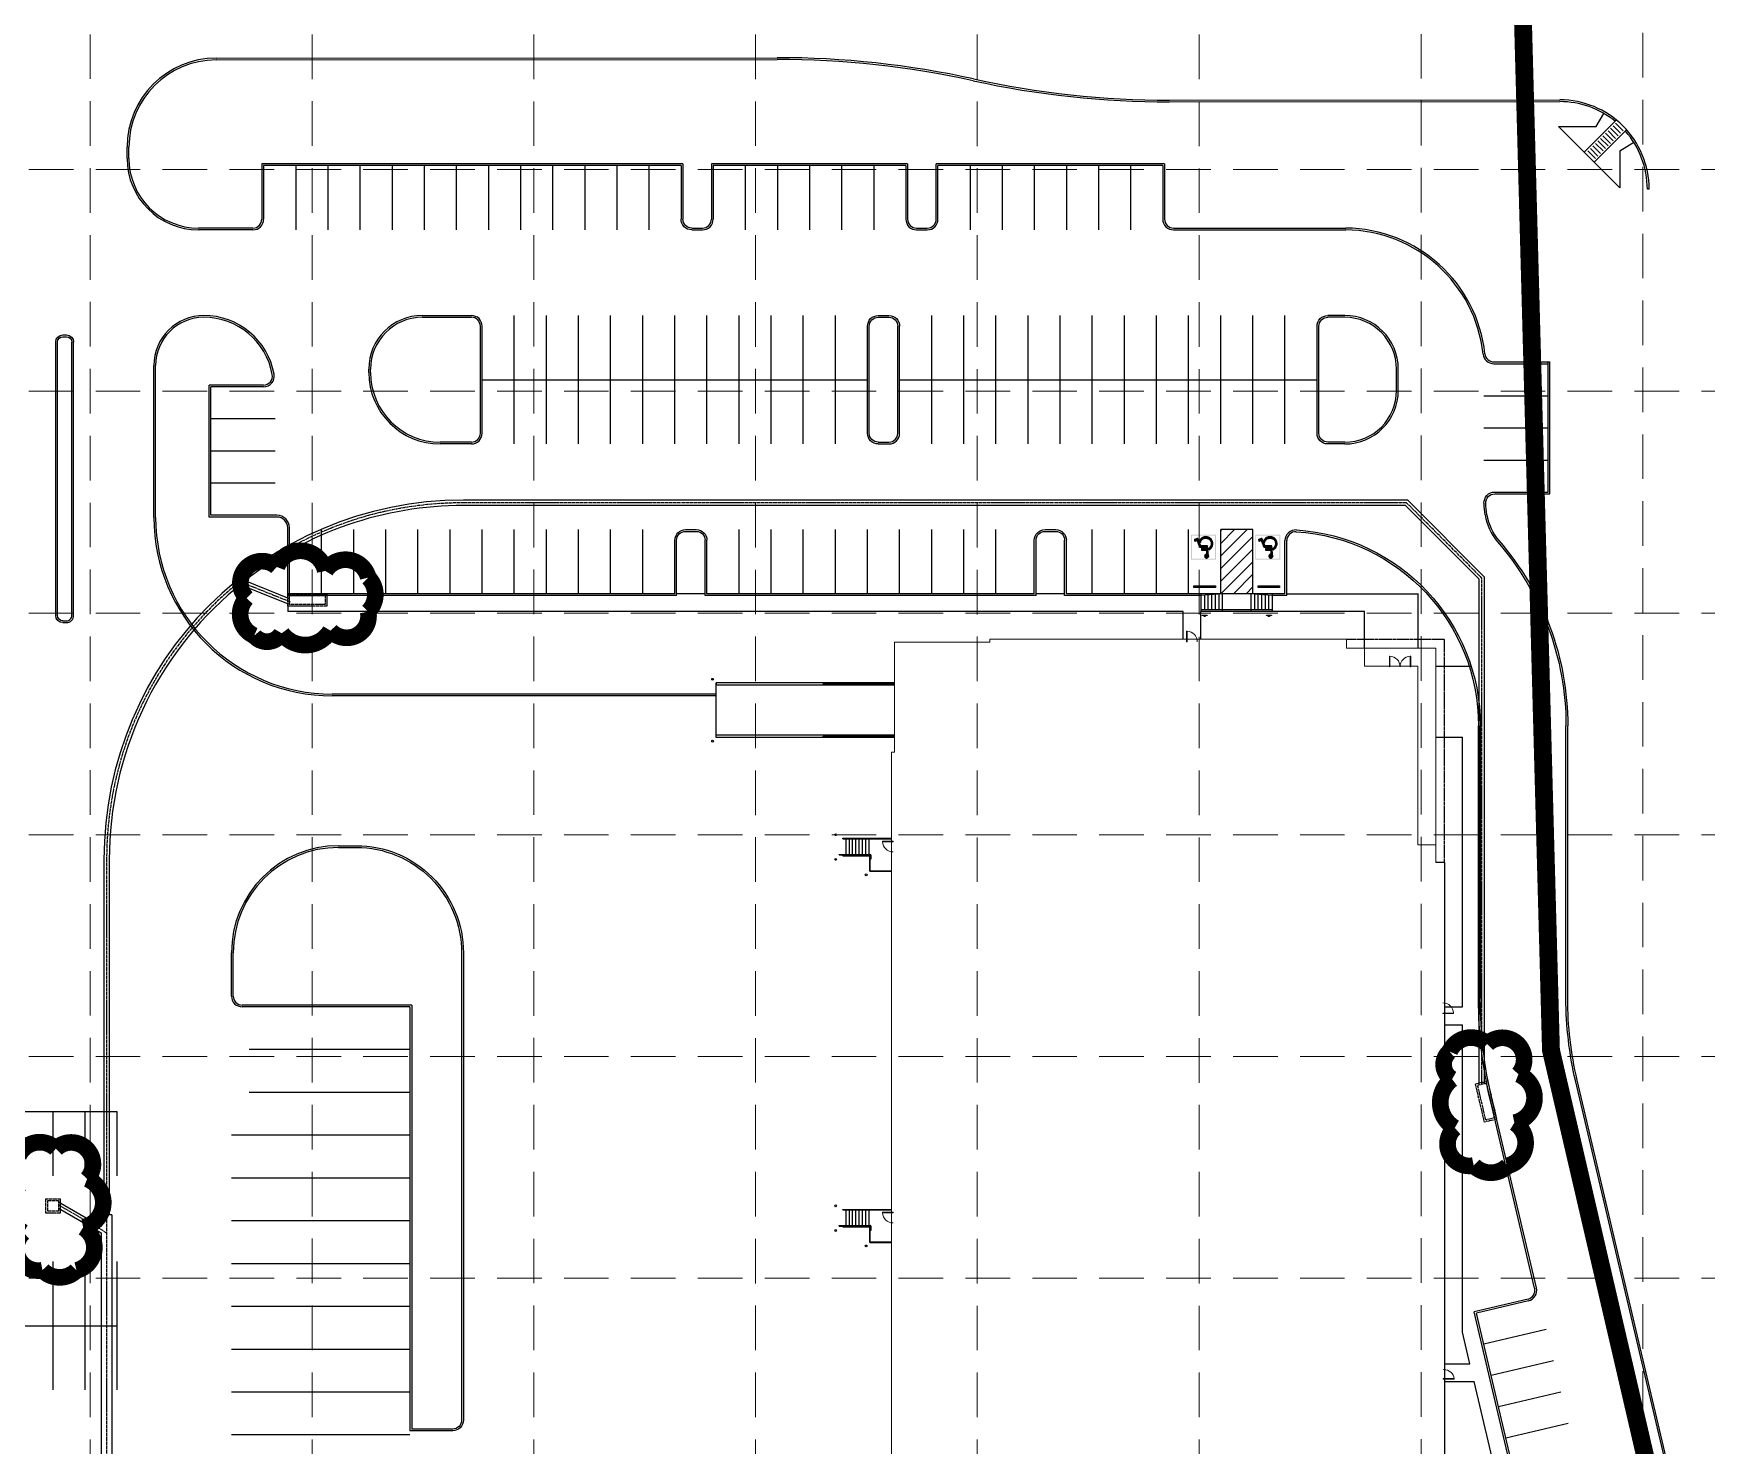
# Model space of a CAD drawing. Header units: inches. Extents: x 2412594 to 2415086, y 7034205 to 7038188.
# Drawn here: x 2414010.9 to 2414479.8, y 7036460.4 to 7036856.1 of the extents above; entities that cross this region are included whole.
import ezdxf

# ---------------------------------------------------------------- set-up
doc = ezdxf.new("R2010")
doc.units = ezdxf.units.IN
doc.header["$MEASUREMENT"] = 0
for name, pattern in [('2752-06.112 Base Storm$0$CNTRLN', [1.125, 0.75, -0.125, 0.125, -0.125]), ('HIDDEN', [0.375, 0.25, -0.125]), ('HIDDEN2', [0.1875, 0.125, -0.0625])]:
    doc.linetypes.add(name, pattern=pattern)
for name, color, linetype in [('2752-06.112 Base Storm$0$P-STORM', 11, 'Continuous'), ('GRID', 254, 'HIDDEN'), ('LEGEND', 7, 'Continuous'), ('LIMITS OF DISTURBANCE', 1, 'HIDDEN'), ('P-BLDG', 7, 'Continuous'), ('P-PVMT', 3, 'Continuous'), ('P-STRIPE', 10, 'Continuous'), ('STORM', 5, '2752-06.112 Base Storm$0$CNTRLN')]:
    doc.layers.add(name, color=color, linetype=linetype)

msp = doc.modelspace()

# ---------------------------------------------------------------- hatches: boundary and pattern name
at = {"layer": 'P-STRIPE'}
h = msp.add_hatch(color=252, dxfattribs=at)
edge = h.paths.add_edge_path()
edge.add_spline(control_points=[(2414337.75, 7036714.05), (2414339.01, 7036716.43), (2414340.89, 7036714.5), (2414342.77, 7036712.56), (2414340.35, 7036711.37), (2414340.33, 7036711.6), (2414340.31, 7036711.83), (2414342.25, 7036713.07), (2414340.37, 7036714.39), (2414338.48, 7036715.71), (2414337.98, 7036713.47), (2414337.87, 7036713.76), (2414337.75, 7036714.05)], knot_values=[0, 0, 0, 0.125, 0.125, 0.25, 0.25, 0.5, 0.5, 0.625, 0.625, 0.75, 0.75, 1, 1, 1], weights=[1, 0.588082, 1, 0.588082, 1, 1, 1, 0.555567, 1, 0.555567, 1, 1, 1], degree=2, periodic=0)
h = msp.add_hatch(dxfattribs=at)
h.set_pattern_fill('ANSI31', color=252, scale=20, style=0)
h.set_pattern_definition([(45, (2414343.671, 7036699.0763), (-1.76777, 1.76777), [])])
h.paths.add_polyline_path([(2414352.67, 7036717.08), (2414343.67, 7036717.08), (2414343.67, 7036699.08), (2414352.67, 7036699.08)])
h = msp.add_hatch(color=252, dxfattribs=at)
edge = h.paths.add_edge_path()
edge.add_spline(control_points=[(2414355.75, 7036714.05), (2414357.01, 7036716.43), (2414358.89, 7036714.5), (2414360.77, 7036712.56), (2414358.35, 7036711.37), (2414358.33, 7036711.6), (2414358.31, 7036711.83), (2414360.25, 7036713.07), (2414358.37, 7036714.39), (2414356.48, 7036715.71), (2414355.98, 7036713.47), (2414355.87, 7036713.76), (2414355.75, 7036714.05)], knot_values=[0, 0, 0, 0.125, 0.125, 0.25, 0.25, 0.5, 0.5, 0.625, 0.625, 0.75, 0.75, 1, 1, 1], weights=[1, 0.588082, 1, 0.588082, 1, 1, 1, 0.555567, 1, 0.555567, 1, 1, 1], degree=2, periodic=0)
h = msp.add_hatch(color=252, dxfattribs=at)
h.paths.add_polyline_path([(2414342.08, 7036715.4), (2414342.08, 7036708.89), (2414335.57, 7036708.89), (2414335.57, 7036715.4)], flags=16)
h.paths.add_polyline_path([(2414342.32, 7036715.64), (2414335.33, 7036715.64), (2414335.33, 7036708.64), (2414342.32, 7036708.64)])
h = msp.add_hatch(color=252, dxfattribs=at)
edge = h.paths.add_edge_path()
edge.add_spline(control_points=[(2414339.97, 7036712.55), (2414340.09, 7036711.11), (2414340.22, 7036709.67), (2414340.22, 7036709.67), (2414340.22, 7036709.67), (2414340.27, 7036709.1), (2414339.7, 7036709.09), (2414339.13, 7036709.08), (2414339.16, 7036709.65), (2414339.19, 7036710.22), (2414339.75, 7036710.15), (2414339.7, 7036710.75), (2414339.65, 7036711.35), (2414338.94, 7036711.35), (2414338.23, 7036711.35), (2414338.23, 7036711.56), (2414338.23, 7036711.77), (2414338.92, 7036711.77), (2414339.61, 7036711.77), (2414339.6, 7036711.95), (2414339.58, 7036712.13), (2414338.67, 7036712.13), (2414337.75, 7036712.13), (2414337.37, 7036713.1), (2414336.98, 7036714.07), (2414336.69, 7036713.95), (2414336.4, 7036713.84), (2414336.32, 7036714.03), (2414336.24, 7036714.23), (2414336.73, 7036714.42), (2414337.22, 7036714.62), (2414337.63, 7036713.59), (2414338.04, 7036712.55), (2414339, 7036712.55), (2414339.97, 7036712.55)], knot_values=[0, 0, 0, 0.066667, 0.066667, 0.133333, 0.133333, 0.155556, 0.155556, 0.177778, 0.177778, 0.2, 0.2, 0.266667, 0.266667, 0.333333, 0.333333, 0.4, 0.4, 0.466667, 0.466667, 0.533333, 0.533333, 0.6, 0.6, 0.666667, 0.666667, 0.733333, 0.733333, 0.8, 0.8, 0.866667, 0.866667, 0.933333, 0.933333, 1, 1, 1], weights=[1, 1, 1, 1, 1, 0.682014, 1, 0.682014, 1, 0.682014, 1, 1, 1, 1, 1, 1, 1, 1, 1, 1, 1, 1, 1, 1, 1, 1, 1, 1, 1, 1, 1, 1, 1, 1, 1], degree=2, periodic=0)
h = msp.add_hatch(color=252, dxfattribs=at)
h.paths.add_polyline_path([(2414360.09, 7036715.4), (2414360.09, 7036708.89), (2414353.57, 7036708.89), (2414353.57, 7036715.4)], flags=16)
h.paths.add_polyline_path([(2414360.33, 7036715.64), (2414353.33, 7036715.64), (2414353.33, 7036708.64), (2414360.33, 7036708.64)])
h = msp.add_hatch(color=252, dxfattribs=at)
edge = h.paths.add_edge_path()
edge.add_spline(control_points=[(2414357.97, 7036712.55), (2414358.09, 7036711.11), (2414358.22, 7036709.67), (2414358.22, 7036709.67), (2414358.22, 7036709.67), (2414358.27, 7036709.1), (2414357.7, 7036709.09), (2414357.13, 7036709.08), (2414357.16, 7036709.65), (2414357.19, 7036710.22), (2414357.76, 7036710.15), (2414357.7, 7036710.75), (2414357.65, 7036711.35), (2414356.94, 7036711.35), (2414356.23, 7036711.35), (2414356.23, 7036711.56), (2414356.23, 7036711.77), (2414356.92, 7036711.77), (2414357.61, 7036711.77), (2414357.6, 7036711.95), (2414357.58, 7036712.13), (2414356.67, 7036712.13), (2414355.76, 7036712.13), (2414355.37, 7036713.1), (2414354.99, 7036714.07), (2414354.69, 7036713.95), (2414354.4, 7036713.84), (2414354.32, 7036714.03), (2414354.24, 7036714.23), (2414354.73, 7036714.42), (2414355.22, 7036714.62), (2414355.63, 7036713.59), (2414356.04, 7036712.55), (2414357.01, 7036712.55), (2414357.97, 7036712.55)], knot_values=[0, 0, 0, 0.066667, 0.066667, 0.133333, 0.133333, 0.155556, 0.155556, 0.177778, 0.177778, 0.2, 0.2, 0.266667, 0.266667, 0.333333, 0.333333, 0.4, 0.4, 0.466667, 0.466667, 0.533333, 0.533333, 0.6, 0.6, 0.666667, 0.666667, 0.733333, 0.733333, 0.8, 0.8, 0.866667, 0.866667, 0.933333, 0.933333, 1, 1, 1], weights=[1, 1, 1, 1, 1, 0.682014, 1, 0.682014, 1, 0.682014, 1, 1, 1, 1, 1, 1, 1, 1, 1, 1, 1, 1, 1, 1, 1, 1, 1, 1, 1, 1, 1, 1, 1, 1, 1], degree=2, periodic=0)

# ---------------------------------------------------------------- linework, layer by layer
at = {"layer": '2752-06.112 Base Storm$0$P-STORM', "color": 5}
for p, q in [((2414396.06, 7036725.33), (2414131.43, 7036725.33)), ((2414395.44, 7036723.83), (2414131.43, 7036723.83)), ((2414416.12, 7036703.14), (2414395.44, 7036723.83)), ((2414417.62, 7036703.76), (2414396.06, 7036725.33)), ((2414082.68, 7036697.69), (2414070.23, 7036702.71)), ((2414416.12, 7036561.47), (2414416.12, 7036703.14)), ((2414417.62, 7036561.82), (2414417.62, 7036703.76)), ((2414082.68, 7036696.08), (2414068.88, 7036701.63)), ((2414030.68, 7036624.58), (2414030.68, 7036525.02)), ((2414032.18, 7036624.58), (2414032.18, 7036525.02)), ((2414017.94, 7036528.67), (2414029.93, 7036521.75)), ((2414017.94, 7036526.94), (2414029.93, 7036520.02)), ((2414029.93, 7036525.02), (2414029.93, 7036521.75)), ((2414030.68, 7036525.02), (2414029.93, 7036525.02)), ((2414032.93, 7036525.02), (2414032.18, 7036525.02)), ((2414032.93, 7036525.02), (2414032.93, 7036367.52)), ((2414029.93, 7036520.02), (2414029.93, 7036367.52))]:
    msp.add_line(p, q, dxfattribs=at)
for radius, start, end in [(100.75, 90, 180), (99.25, 90, 128.0723), (99.25, 130.0215, 180), (99.25, 129.0671, 130.0215)]:
    msp.add_arc((2414131.43, 7036624.58), radius, start, end, dxfattribs=at)
at = {"layer": 'GRID', "color": 252, "linetype": 'HIDDEN', "lineweight": 0, "ltscale": 50}
for p, q in [((2414026.86, 7034518.36), (2414026.86, 7038123.05)), ((2414089.01, 7034518.35), (2414089.01, 7038123.05)), ((2414151.15, 7034518.34), (2414151.15, 7038123.05)), ((2414213.3, 7034518.33), (2414213.3, 7038123.05)), ((2414275.44, 7034518.32), (2414275.44, 7038123.05)), ((2414337.59, 7034518.31), (2414337.59, 7038123.05)), ((2414400.03, 7034518.45), (2414399.74, 7038123.05)), ((2414462.11, 7034518.75), (2414461.88, 7038123.05)), ((2412659.63, 7036817.98), (2415021.2, 7036817.98)), ((2412659.63, 7036755.83), (2415021.2, 7036755.83)), ((2412659.63, 7036693.68), (2415021.2, 7036693.68)), ((2412659.63, 7036631.54), (2415021.2, 7036631.54)), ((2412659.63, 7036569.39), (2415021.2, 7036569.39)), ((2412659.63, 7036507.24), (2415021.2, 7036507.24))]:
    msp.add_line(p, q, dxfattribs=at)
at = {"layer": 'LEGEND', "color": 170, "ltscale": 100, "const_width": 4.66}
for points in [[(2414094.17, 7036688.77, 0.520567), (2414094.17, 7036688.77, 0.765195), (2414104.72, 7036694.08, 0.417879), (2414104.78, 7036703.63, 0.6649), (2414092.73, 7036705.47, 0.744833), (2414079.14, 7036706.61, 0.975642), (2414070.67, 7036697.87, 0.520567), (2414072.78, 7036687.33, 0.520567), (2414080.51, 7036688.03, 0.540264), (2414094.17, 7036688.77)], [(2414409.25, 7036549.4, 0.520567), (2414409.25, 7036549.4, 0.765195), (2414414.55, 7036538.86, 0.417879), (2414424.11, 7036538.79, 0.6649), (2414425.95, 7036550.84, 0.744833), (2414427.09, 7036564.43, 0.975642), (2414418.34, 7036572.9, 0.520567), (2414407.8, 7036570.79, 0.520567), (2414408.51, 7036563.06, 0.540264), (2414409.25, 7036549.4)], [(2414008.15, 7036520.07, 0.520567), (2414008.15, 7036520.07, 0.765195), (2414013.46, 7036509.52, 0.417879), (2414023.01, 7036509.46, 0.6649), (2414024.85, 7036521.51, 0.744833), (2414025.99, 7036535.1, 0.975642), (2414017.24, 7036543.57, 0.520567), (2414006.71, 7036541.46, 0.520567), (2414007.41, 7036533.73, 0.540264), (2414008.15, 7036520.07)]]:
    msp.add_lwpolyline(points, format="xyb", close=True, dxfattribs=at)
at = {"layer": 'LIMITS OF DISTURBANCE', "ltscale": 60, "const_width": 5}
msp.add_lwpolyline([(2414786.58, 7035859.94), (2414739.61, 7035922.32), (2414654.79, 7036041.88), (2414554.94, 7036271.98), (2414463.5, 7036453.57), (2414436.21, 7036571.18), (2414426.35, 7036933.74), (2413311.3, 7036935.34), (2413183.76, 7036923.44), (2413173.05, 7036917.91), (2413161.81, 7036918.85), (2413145.89, 7036915.1), (2413063.46, 7036887.01), (2413070.02, 7036868.29), (2413078.88, 7036845.68), (2413065.89, 7036577.29), (2413056.21, 7036041.03), (2413030.31, 7035479.11), (2413017.28, 7034895.95), (2414287.42, 7034879.34), (2414828.02, 7035457.38), (2414835.09, 7035727.38), (2414842.36, 7035789.59)], close=True, dxfattribs=at)
at = {"layer": 'P-BLDG', "color": 9, "linetype": 'HIDDEN2'}
for p in [(2414378.93, 7036686.32), (2414406.42, 7036623.82)]:
    msp.add_line(p, (2414406.42, 7036686.32), dxfattribs=at)
at = {"layer": 'P-BLDG', "color": 9, "linetype": 'Continuous', "lineweight": 13}
for p, q in [((2414383.93, 7036683.82), (2414383.93, 7036678.82)), ((2414383.93, 7036678.82), (2414398.93, 7036678.82)), ((2414391.08, 7036681.63), (2414390.93, 7036681.63)), ((2414390.93, 7036681.63), (2414390.93, 7036678.63)), ((2414391.08, 7036678.63), (2414391.08, 7036681.63)), ((2414398.93, 7036678.82), (2414398.93, 7036628.73)), ((2414390.93, 7036678.63), (2414391.08, 7036678.63)), ((2414398.93, 7036628.73), (2414403.93, 7036628.73))]:
    msp.add_line(p, q, dxfattribs=at)
at = {"layer": 'P-BLDG', "color": 9, "linetype": 'Continuous', "lineweight": 13, "extrusion": (0, 0, -1)}
for p, q in [((2414396.78, 7036678.63), (2414396.78, 7036681.63)), ((2414396.78, 7036681.63), (2414396.93, 7036681.63)), ((2414396.93, 7036681.63), (2414396.93, 7036678.63)), ((2414396.93, 7036678.63), (2414396.78, 7036678.63))]:
    msp.add_line(p, q, dxfattribs=at)
at = {"layer": 'P-BLDG', "color": 9}
for p, q in [((2414237.76, 7036630.44), (2414237.76, 7036630.56)), ((2414237.76, 7036630.56), (2414251.44, 7036630.56)), ((2414237.76, 7036630.44), (2414251.44, 7036630.44)), ((2414238.68, 7036630.25), (2414238.68, 7036630.37)), ((2414238.68, 7036625.77), (2414238.68, 7036630.19)), ((2414239.6, 7036630.25), (2414239.6, 7036630.38)), ((2414239.6, 7036625.77), (2414239.6, 7036630.19)), ((2414240.51, 7036630.25), (2414240.51, 7036630.38)), ((2414240.51, 7036625.77), (2414240.51, 7036630.19)), ((2414241.43, 7036630.25), (2414241.43, 7036630.38)), ((2414241.43, 7036625.77), (2414241.43, 7036630.19)), ((2414242.35, 7036630.25), (2414242.35, 7036630.38)), ((2414242.35, 7036625.77), (2414242.35, 7036630.19)), ((2414243.26, 7036630.25), (2414243.26, 7036630.38)), ((2414243.26, 7036625.77), (2414243.26, 7036630.19)), ((2414244.18, 7036630.25), (2414244.18, 7036630.38)), ((2414244.18, 7036625.77), (2414244.18, 7036630.19)), ((2414245.1, 7036630.25), (2414245.1, 7036630.38)), ((2414245.1, 7036625.77), (2414245.1, 7036630.19)), ((2414236.76, 7036626.02), (2414245.43, 7036626.02)), ((2414236.76, 7036625.89), (2414236.76, 7036626.02)), ((2414236.76, 7036625.89), (2414245.43, 7036625.89)), ((2414237.76, 7036625.77), (2414245.43, 7036625.77)), ((2414237.76, 7036625.64), (2414237.76, 7036625.77)), ((2414237.76, 7036625.64), (2414245.31, 7036625.64)), ((2414245.31, 7036621.31), (2414245.31, 7036625.64)), ((2414245.43, 7036621.44), (2414245.43, 7036625.77)), ((2414245.56, 7036624.77), (2414245.56, 7036625.77)), ((2414245.56, 7036624.77), (2414245.68, 7036624.77)), ((2414245.68, 7036624.77), (2414245.68, 7036625.77)), ((2414245.31, 7036621.31), (2414251.44, 7036621.31)), ((2414245.43, 7036621.44), (2414251.44, 7036621.44)), ((2414237.76, 7036526.44), (2414237.76, 7036526.56)), ((2414237.76, 7036526.56), (2414251.44, 7036526.56)), ((2414237.76, 7036526.44), (2414251.44, 7036526.44)), ((2414238.68, 7036526.25), (2414238.68, 7036526.37)), ((2414238.68, 7036521.77), (2414238.68, 7036526.19)), ((2414239.6, 7036526.25), (2414239.6, 7036526.38)), ((2414239.6, 7036521.77), (2414239.6, 7036526.19)), ((2414240.51, 7036526.25), (2414240.51, 7036526.38)), ((2414240.51, 7036521.77), (2414240.51, 7036526.19)), ((2414241.43, 7036526.25), (2414241.43, 7036526.38)), ((2414241.43, 7036521.77), (2414241.43, 7036526.19)), ((2414242.35, 7036526.25), (2414242.35, 7036526.38)), ((2414242.35, 7036521.77), (2414242.35, 7036526.19)), ((2414243.26, 7036526.25), (2414243.26, 7036526.38)), ((2414243.26, 7036521.77), (2414243.26, 7036526.19)), ((2414244.18, 7036526.25), (2414244.18, 7036526.38)), ((2414244.18, 7036521.77), (2414244.18, 7036526.19)), ((2414245.1, 7036526.25), (2414245.1, 7036526.38)), ((2414245.1, 7036521.77), (2414245.1, 7036526.19)), ((2414236.76, 7036522.02), (2414245.43, 7036522.02)), ((2414236.76, 7036521.89), (2414236.76, 7036522.02)), ((2414236.76, 7036521.89), (2414245.43, 7036521.89)), ((2414237.76, 7036521.77), (2414245.43, 7036521.77)), ((2414237.76, 7036521.64), (2414237.76, 7036521.77)), ((2414237.76, 7036521.64), (2414245.31, 7036521.64)), ((2414245.31, 7036517.31), (2414245.31, 7036521.64)), ((2414245.43, 7036517.44), (2414245.43, 7036521.77)), ((2414245.56, 7036520.77), (2414245.56, 7036521.77)), ((2414245.56, 7036520.77), (2414245.68, 7036520.77)), ((2414245.68, 7036520.77), (2414245.68, 7036521.77)), ((2414245.31, 7036517.31), (2414251.44, 7036517.31)), ((2414245.43, 7036517.44), (2414251.44, 7036517.44))]:
    msp.add_line(p, q, dxfattribs=at)
at = {"layer": 'P-BLDG', "color": 9, "linetype": 'Continuous', "lineweight": 13, "extrusion": (0, 0, -1)}
msp.add_lwpolyline([(-2414334.25, 7036685.62), (-2414334.25, 7036688.62), (-2414334.1, 7036688.62), (-2414334.1, 7036685.62)], close=True, dxfattribs=at)
at = {"layer": 'P-BLDG', "color": 9, "linetype": 'Continuous', "lineweight": 13}
for points in [[(2414251.44, 7036361.32), (2414251.44, 7036654.65), (2414252.27, 7036654.65), (2414252.27, 7036685.48), (2414278.94, 7036685.48), (2414278.94, 7036686.32), (2414378.93, 7036686.32), (2414378.93, 7036683.82), (2414403.93, 7036683.82), (2414403.93, 7036623.81), (2414406.44, 7036623.81), (2414406.44, 7036403.82)], [(2414403.92, 7036628.81), (2414403.92, 7036623.82), (2414406.42, 7036623.82), (2414406.42, 7036403.82)]]:
    msp.add_lwpolyline(points, dxfattribs=at)
for points in [[(2414251.84, 7036629.6), (2414248.84, 7036629.6), (2414248.84, 7036629.75), (2414251.84, 7036629.75)], [(2414405.92, 7036581.57), (2414408.92, 7036581.57), (2414408.92, 7036581.43), (2414405.92, 7036581.43)], [(2414251.84, 7036525.6), (2414248.84, 7036525.6), (2414248.84, 7036525.75), (2414251.84, 7036525.75)], [(2414406.04, 7036479.12), (2414409.04, 7036479.12), (2414409.04, 7036478.98), (2414406.04, 7036478.98)]]:
    msp.add_lwpolyline(points, close=True, dxfattribs=at)
at = {"layer": 'P-BLDG', "color": 9}
for centre in [(2414235.76, 7036631.56), (2414235.76, 7036624.64), (2414244.31, 7036620.31), (2414235.76, 7036527.56), (2414235.76, 7036520.64), (2414244.31, 7036516.31)]:
    msp.add_circle(centre, 0.25, dxfattribs=at)
at = {"layer": 'P-BLDG', "color": 9, "linetype": 'Continuous', "lineweight": 13}
for centre in [(2414334.1, 7036685.62), (2414390.93, 7036678.63)]:
    msp.add_arc(centre, 3, 359.9999, 87.2137, dxfattribs=at)
at = {"layer": 'P-BLDG', "color": 9, "linetype": 'Continuous', "lineweight": 13, "extrusion": (0, 0, -1)}
for centre, start, end in [((-2414396.93, 7036678.63), 359.9999, 87.2137), ((-2414251.84, 7036629.75), 269.9999, 357.2137), ((-2414405.92, 7036581.43), 89.9999, 177.2137), ((-2414251.84, 7036525.75), 269.9999, 357.2137)]:
    msp.add_arc(centre, 3, start, end, dxfattribs=at)
at = {"layer": 'P-BLDG', "color": 9}
for centre, radius in [((2414245.43, 7036625.77), 0.25), ((2414245.43, 7036625.77), 0.125), ((2414245.43, 7036521.77), 0.25), ((2414245.43, 7036521.77), 0.125)]:
    msp.add_arc(centre, radius, 0, 90, dxfattribs=at)
at = {"layer": 'P-BLDG', "color": 9, "linetype": 'Continuous', "lineweight": 13, "extrusion": (0, 0, -1)}
msp.add_ellipse((2414406.04, 7036479), major_axis=(-3, 0), ratio=0.883235, start_param=1.570795, end_param=3.092962, dxfattribs=at)
at = {"layer": 'P-PVMT', "color": 7}
for p, q in [((2414062.16, 7036849.21), (2414219.32, 7036849.33)), ((2414062.16, 7036848.71), (2414219.31, 7036848.83)), ((2414329.31, 7036837.42), (2414438.7, 7036837.51)), ((2414329.32, 7036836.92), (2414438.7, 7036837.01)), ((2414448.85, 7036830.02), (2414450.99, 7036833.71)), ((2414438.31, 7036830.01), (2414448.85, 7036830.02)), ((2414438.31, 7036830.01), (2414455.51, 7036812.82)), ((2414445.49, 7036822.83), (2414454.53, 7036831.88)), ((2414448.32, 7036820), (2414457.42, 7036829.11)), ((2414454.33, 7036826.72), (2414452.21, 7036828.84)), ((2414455.04, 7036827.43), (2414452.91, 7036829.55)), ((2414455.74, 7036828.14), (2414453.62, 7036830.26)), ((2414456.45, 7036828.85), (2414454.33, 7036830.97)), ((2414037.18, 7036821.07), (2414037.18, 7036824.21)), ((2414037.68, 7036821.07), (2414037.68, 7036824.21)), ((2414450.09, 7036822.48), (2414447.97, 7036824.6)), ((2414450.8, 7036823.19), (2414448.67, 7036825.31)), ((2414451.5, 7036823.89), (2414449.38, 7036826.01)), ((2414452.21, 7036824.6), (2414450.09, 7036826.72)), ((2414452.92, 7036825.31), (2414450.79, 7036827.43)), ((2414453.62, 7036826.02), (2414451.5, 7036828.14)), ((2414455.53, 7036823.19), (2414459.4, 7036825.65)), ((2414192.93, 7036819.57), (2414074.93, 7036819.57)), ((2414074.93, 7036819.57), (2414074.93, 7036804.07)), ((2414192.93, 7036819.57), (2414192.93, 7036804.07)), ((2414200.93, 7036819.57), (2414200.93, 7036804.07)), ((2414201.43, 7036819.57), (2414200.93, 7036819.57)), ((2414255.92, 7036819.57), (2414201.43, 7036819.57)), ((2414327.92, 7036819.57), (2414263.92, 7036819.57)), ((2414300.42, 7036819.57), (2414299.92, 7036819.57)), ((2414448.32, 7036820), (2414445.49, 7036822.83)), ((2414448.68, 7036821.06), (2414446.55, 7036823.18)), ((2414449.38, 7036821.77), (2414447.26, 7036823.89)), ((2414455.53, 7036823.19), (2414455.51, 7036812.82)), ((2414192.43, 7036819.07), (2414075.43, 7036819.07)), ((2414075.43, 7036819.07), (2414075.43, 7036804.07)), ((2414192.43, 7036819.07), (2414192.43, 7036804.07)), ((2414201.43, 7036819.07), (2414201.43, 7036804.07)), ((2414255.42, 7036819.07), (2414201.43, 7036819.07)), ((2414327.42, 7036819.07), (2414264.42, 7036819.07)), ((2414463.72, 7036812.52), (2414463.22, 7036812.52)), ((2414072.43, 7036801.57), (2414057.18, 7036801.57)), ((2414072.43, 7036801.07), (2414057.18, 7036801.07)), ((2414195.43, 7036801.57), (2414198.43, 7036801.57)), ((2414195.43, 7036801.07), (2414198.43, 7036801.07)), ((2414058.68, 7036777.07), (2414058.68, 7036777.07)), ((2414058.68, 7036777.07), (2414058.68, 7036777.07)), ((2414119.91, 7036777.07), (2414133.68, 7036777.07)), ((2414119.93, 7036776.57), (2414133.68, 7036776.57)), ((2414136.18, 7036744.07), (2414136.18, 7036774.07)), ((2414136.68, 7036744.07), (2414136.68, 7036774.07)), ((2414244.67, 7036744.07), (2414244.67, 7036774.07)), ((2414245.17, 7036744.07), (2414245.17, 7036774.07)), ((2414247.67, 7036777.07), (2414250.67, 7036777.07)), ((2414247.67, 7036776.57), (2414250.67, 7036776.57)), ((2414253.17, 7036744.07), (2414253.17, 7036774.07)), ((2414253.67, 7036744.07), (2414253.67, 7036774.07)), ((2414370.67, 7036744.07), (2414370.67, 7036774.07)), ((2414371.17, 7036744.07), (2414371.17, 7036774.07)), ((2414378.42, 7036777.07), (2414373.67, 7036777.07)), ((2414378.42, 7036776.57), (2414373.67, 7036776.57)), ((2414017.18, 7036693.01), (2414017.18, 7036769.63)), ((2414017.68, 7036693.01), (2414017.68, 7036769.63)), ((2414019.18, 7036771.63), (2414020.18, 7036771.63)), ((2414019.18, 7036771.13), (2414020.18, 7036771.13)), ((2414021.68, 7036693.01), (2414021.68, 7036769.63)), ((2414022.18, 7036693.01), (2414022.18, 7036769.63)), ((2414420.18, 7036764.07), (2414435.92, 7036764.07)), ((2414420.18, 7036763.57), (2414435.42, 7036763.57)), ((2414435.42, 7036727.58), (2414435.42, 7036764.07)), ((2414435.92, 7036727.08), (2414435.92, 7036764.07)), ((2414044.68, 7036720.48), (2414044.68, 7036763.07)), ((2414045.18, 7036720.48), (2414045.18, 7036763.07)), ((2414104.91, 7036761.07), (2414104.91, 7036762.07)), ((2414105.41, 7036761.07), (2414105.41, 7036762.07)), ((2414392.92, 7036756.07), (2414392.92, 7036762.07)), ((2414393.42, 7036756.07), (2414393.42, 7036762.07)), ((2414060.18, 7036720.58), (2414060.18, 7036757.58)), ((2414075.41, 7036757.58), (2414060.18, 7036757.58)), ((2414075.41, 7036757.08), (2414060.68, 7036757.08)), ((2414060.68, 7036721.08), (2414060.68, 7036757.08)), ((2414133.68, 7036741.07), (2414124.91, 7036741.07)), ((2414133.68, 7036741.57), (2414124.93, 7036741.57)), ((2414247.67, 7036741.57), (2414250.67, 7036741.57)), ((2414247.67, 7036741.07), (2414250.67, 7036741.07)), ((2414378.42, 7036741.57), (2414373.67, 7036741.57)), ((2414378.42, 7036741.07), (2414373.67, 7036741.07)), ((2414420.44, 7036727.58), (2414435.42, 7036727.58)), ((2414420.44, 7036727.08), (2414435.92, 7036727.08)), ((2414079.18, 7036721.08), (2414060.68, 7036721.08)), ((2414070.68, 7036721.08), (2414064.97, 7036721.08)), ((2414079.18, 7036720.58), (2414060.18, 7036720.58)), ((2414082.18, 7036698.58), (2414082.18, 7036717.58)), ((2414082.68, 7036699.08), (2414082.68, 7036717.58)), ((2414082.68, 7036699.08), (2414082.68, 7036717.08)), ((2414082.68, 7036699.08), (2414082.68, 7036717.08)), ((2414193.68, 7036717.08), (2414196.68, 7036717.08)), ((2414193.68, 7036717.08), (2414196.68, 7036717.08)), ((2414193.68, 7036716.58), (2414196.68, 7036716.58)), ((2414193.68, 7036716.58), (2414196.68, 7036716.58)), ((2414294.42, 7036717.08), (2414297.42, 7036717.08)), ((2414294.42, 7036717.08), (2414297.42, 7036717.08)), ((2414294.42, 7036716.58), (2414297.42, 7036716.58)), ((2414294.42, 7036716.58), (2414297.42, 7036716.58)), ((2414190.68, 7036699.08), (2414190.68, 7036714.08)), ((2414190.68, 7036699.08), (2414190.68, 7036714.08)), ((2414191.18, 7036698.58), (2414191.18, 7036714.08)), ((2414191.18, 7036698.58), (2414191.18, 7036714.08)), ((2414199.18, 7036698.58), (2414199.18, 7036714.08)), ((2414199.18, 7036698.58), (2414199.18, 7036714.08)), ((2414199.68, 7036699.08), (2414199.68, 7036714.08)), ((2414199.68, 7036699.08), (2414199.68, 7036714.08)), ((2414291.42, 7036699.08), (2414291.42, 7036714.08)), ((2414291.42, 7036699.08), (2414291.42, 7036714.08)), ((2414291.92, 7036698.58), (2414291.92, 7036714.08)), ((2414291.92, 7036698.58), (2414291.92, 7036714.08)), ((2414299.92, 7036698.58), (2414299.92, 7036714.08)), ((2414299.92, 7036698.58), (2414299.92, 7036714.08)), ((2414300.42, 7036699.08), (2414300.42, 7036714.08)), ((2414300.42, 7036699.08), (2414300.42, 7036714.08)), ((2414361.67, 7036699.08), (2414361.67, 7036713.97)), ((2414361.67, 7036699.08), (2414361.67, 7036713.97)), ((2414362.17, 7036698.58), (2414362.17, 7036713.97)), ((2414362.17, 7036698.58), (2414362.17, 7036713.97)), ((2414190.68, 7036699.08), (2414082.18, 7036699.08)), ((2414190.68, 7036699.08), (2414082.18, 7036699.08)), ((2414191.18, 7036698.58), (2414082.18, 7036698.58)), ((2414191.18, 7036698.58), (2414082.18, 7036698.58)), ((2414199.18, 7036699.08), (2414191.18, 7036699.08)), ((2414199.68, 7036698.58), (2414199.18, 7036698.58)), ((2414199.68, 7036698.58), (2414199.18, 7036698.58)), ((2414291.42, 7036699.08), (2414199.68, 7036699.08)), ((2414291.42, 7036699.08), (2414199.68, 7036699.08)), ((2414291.92, 7036698.58), (2414199.68, 7036698.58)), ((2414291.92, 7036698.58), (2414199.68, 7036698.58)), ((2414299.92, 7036699.08), (2414291.92, 7036699.08)), ((2414300.42, 7036698.58), (2414299.92, 7036698.58)), ((2414300.42, 7036698.58), (2414299.92, 7036698.58)), ((2414361.67, 7036699.08), (2414300.42, 7036699.08)), ((2414361.67, 7036699.08), (2414300.42, 7036699.08)), ((2414338.09, 7036698.58), (2414300.42, 7036698.58)), ((2414338.09, 7036698.58), (2414300.42, 7036698.58)), ((2414338.09, 7036699.08), (2414338.09, 7036694.08)), ((2414344.09, 7036699.08), (2414338.09, 7036698.58)), ((2414339.09, 7036698.66), (2414339.09, 7036694.58)), ((2414340.09, 7036698.74), (2414340.09, 7036694.58)), ((2414341.09, 7036698.83), (2414341.09, 7036694.58)), ((2414342.09, 7036698.91), (2414342.09, 7036694.58)), ((2414343.09, 7036698.99), (2414343.09, 7036694.58)), ((2414344.09, 7036699.08), (2414344.09, 7036694.08)), ((2414352.09, 7036699.08), (2414352.09, 7036694.08)), ((2414352.09, 7036699.08), (2414352.09, 7036694.08)), ((2414358.09, 7036698.58), (2414352.09, 7036699.08)), ((2414353.09, 7036698.99), (2414353.09, 7036694.58)), ((2414354.09, 7036698.91), (2414354.09, 7036694.58)), ((2414355.09, 7036698.83), (2414355.09, 7036694.58)), ((2414356.09, 7036698.74), (2414356.09, 7036694.58)), ((2414357.09, 7036698.66), (2414357.09, 7036694.58)), ((2414358.09, 7036699.08), (2414358.09, 7036694.08)), ((2414362.17, 7036698.58), (2414358.09, 7036698.58)), ((2414362.17, 7036699.08), (2414399.05, 7036699.08)), ((2414399.04, 7036683.82), (2414399.04, 7036699.06)), ((2414082.18, 7036695.58), (2414082.18, 7036694.08)), ((2414333.09, 7036694.08), (2414082.18, 7036694.08)), ((2414333.09, 7036686.3), (2414333.09, 7036694.08)), ((2414358.09, 7036694.58), (2414338.09, 7036694.58)), ((2414383.93, 7036694.08), (2414338.09, 7036694.08)), ((2414338.09, 7036686.3), (2414338.09, 7036694.08)), ((2414383.93, 7036683.82), (2414383.93, 7036694.08)), ((2414019.18, 7036691.51), (2414020.18, 7036691.51)), ((2414019.18, 7036691.01), (2414020.18, 7036691.01)), ((2414403.93, 7036678.8), (2414413.82, 7036678.8)), ((2414202.27, 7036670.98), (2414094.68, 7036670.98)), ((2414202.27, 7036670.48), (2414094.68, 7036670.48)), ((2414415.92, 7036585.63), (2414415.92, 7036662.08)), ((2414415.92, 7036585.63), (2414415.92, 7036662.08)), ((2414416.42, 7036585.63), (2414416.42, 7036662.08)), ((2414416.42, 7036585.63), (2414416.42, 7036662.08)), ((2414440.42, 7036585.63), (2414440.42, 7036662.08)), ((2414440.92, 7036585.63), (2414440.92, 7036662.08)), ((2414403.93, 7036658.89), (2414411.43, 7036658.89)), ((2414411.43, 7036583.31), (2414411.43, 7036658.89)), ((2414066.43, 7036586.32), (2414066.43, 7036598.48)), ((2414066.93, 7036586.32), (2414066.93, 7036598.48)), ((2414116.93, 7036583.82), (2414069.43, 7036583.82)), ((2414116.43, 7036583.32), (2414069.43, 7036583.32)), ((2414116.43, 7036583.32), (2414116.43, 7036464.5)), ((2414116.93, 7036583.82), (2414116.93, 7036465)), ((2414406.44, 7036583.31), (2414411.43, 7036583.31)), ((2414406.44, 7036578.31), (2414411.43, 7036578.31)), ((2414411.43, 7036492.11), (2414411.43, 7036578.31)), ((2414471.82, 7036440.77), (2414443.08, 7036562.69)), ((2414472.3, 7036440.88), (2414443.57, 7036562.8)), ((2414431.64, 7036504.44), (2414419.24, 7036557.07)), ((2414431.64, 7036504.44), (2414419.24, 7036557.07)), ((2414432.13, 7036504.55), (2414419.72, 7036557.18)), ((2414432.13, 7036504.55), (2414419.72, 7036557.18)), ((2414429.78, 7036501.43), (2414414.7, 7036497.88)), ((2414429.78, 7036501.43), (2414414.7, 7036497.88)), ((2414429.9, 7036500.94), (2414415.3, 7036497.5)), ((2414429.9, 7036500.94), (2414415.3, 7036497.5)), ((2414429.38, 7036435.58), (2414414.7, 7036497.88)), ((2414429.38, 7036435.58), (2414414.7, 7036497.88)), ((2414429.75, 7036436.19), (2414415.3, 7036497.5)), ((2414429.75, 7036436.19), (2414415.3, 7036497.5)), ((2414413.5, 7036483.31), (2414411.43, 7036492.11)), ((2414406.43, 7036483.31), (2414413.51, 7036483.31)), ((2414406.43, 7036478.31), (2414414.68, 7036478.31)), ((2414424.83, 7036435.24), (2414414.68, 7036478.31))]:
    msp.add_line(p, q, dxfattribs=at)
at = {"layer": 'P-PVMT', "color": 7, "extrusion": (0, 0, -1)}
for p, q in [((2414252.27, 7036674.13), (2414202.27, 7036674.13)), ((2414202.27, 7036673.46), (2414202.27, 7036674.13)), ((2414202.27, 7036674.13), (2414202.27, 7036673.46)), ((2414252.27, 7036673.46), (2414202.27, 7036673.46)), ((2414202.27, 7036659.46), (2414202.27, 7036673.46)), ((2414232.27, 7036673.84), (2414252.27, 7036673.84)), ((2414232.27, 7036673.74), (2414232.27, 7036673.84)), ((2414232.27, 7036673.74), (2414252.27, 7036673.74)), ((2414252.27, 7036659.46), (2414202.27, 7036659.46)), ((2414202.27, 7036658.79), (2414202.27, 7036659.46)), ((2414252.27, 7036658.79), (2414202.27, 7036658.79)), ((2414232.27, 7036659.07), (2414232.27, 7036659.18)), ((2414232.27, 7036659.18), (2414252.27, 7036659.18)), ((2414232.27, 7036659.07), (2414252.27, 7036659.07))]:
    msp.add_line(p, q, dxfattribs=at)
at = {"layer": 'P-PVMT', "color": 7}
for points in [[(2414255.92, 7036819.57), (2414255.92, 7036804.07, 0.414214), (2414258.42, 7036801.57), (2414261.42, 7036801.57, 0.414214), (2414263.92, 7036804.07), (2414263.92, 7036819.57)], [(2414327.92, 7036819.57), (2414327.92, 7036804.07, 0.414214), (2414330.42, 7036801.57), (2414378.69, 7036801.57)], [(2414255.42, 7036819.07), (2414255.42, 7036804.07, 0.414214), (2414258.42, 7036801.07), (2414261.42, 7036801.07, 0.414214), (2414264.42, 7036804.07), (2414264.42, 7036819.07)], [(2414327.42, 7036819.07), (2414327.42, 7036804.07, 0.414214), (2414330.42, 7036801.07), (2414378.69, 7036801.07)], [(2414096.43, 7036628.48), (2414101.43, 7036628.48, -0.414214), (2414131.43, 7036598.48), (2414131.43, 7036467.5, -0.414214), (2414128.43, 7036464.5), (2414116.43, 7036464.5)], [(2414096.43, 7036627.98), (2414101.43, 7036627.98, -0.414214), (2414130.93, 7036598.48), (2414130.93, 7036467.5, -0.414214), (2414128.43, 7036465), (2414116.93, 7036465)]]:
    msp.add_lwpolyline(points, format="xyb", dxfattribs=at)
at = {"layer": 'P-PVMT', "color": 7, "flags": 128}
for points in [[(2414336.17, 7036700.81), (2414336.17, 7036701.31), (2414342.17, 7036701.31), (2414342.17, 7036700.81), (2414336.17, 7036700.81)], [(2414354.17, 7036700.81), (2414354.17, 7036701.31), (2414360.17, 7036701.31), (2414360.17, 7036700.81), (2414354.17, 7036700.81)]]:
    msp.add_lwpolyline(points, dxfattribs=at)
for points in [[(2414339.85, 7036693.06), (2414339.85, 7036693.02), (2414338.48, 7036693.02), (2414338.48, 7036693.06)], [(2414357.85, 7036693.06), (2414357.85, 7036693.02), (2414356.48, 7036693.02), (2414356.48, 7036693.06)]]:
    msp.add_lwpolyline(points, close=True, dxfattribs=at)
at = {"layer": 'P-PVMT', "color": 7}
for centre, radius in [((2414339.17, 7036692.85), 0.167), ((2414357.17, 7036692.85), 0.167), ((2414201.27, 7036675.13), 0.25), ((2414201.27, 7036657.79), 0.25)]:
    msp.add_circle(centre, radius, dxfattribs=at)
for centre, radius, start, end in [((2414062.18, 7036824.21), 25, 90.046, 180), ((2414062.18, 7036824.21), 24.5, 90.046, 180), ((2414219.52, 7036593.83), 255.5, 77.5936, 90.046), ((2414219.52, 7036593.83), 255, 77.5936, 90.046), ((2414329.11, 7037092.02), 255.1, 257.5936, 270.046), ((2414329.11, 7037092.02), 254.6, 257.5936, 270.046), ((2414438.72, 7036812.51), 25, 0.0224, 90.046), ((2414438.72, 7036812.51), 24.5, 50.8923, 90.046), ((2414438.72, 7036812.51), 24.5, 0.0224, 41.5255), ((2414057.18, 7036821.07), 20, 180, 270), ((2414057.18, 7036821.07), 19.5, 180, 270), ((2414072.43, 7036804.07), 3, 270, 0), ((2414072.43, 7036804.07), 2.5, 270, 0), ((2414198.43, 7036804.07), 3, 270, 0), ((2414198.43, 7036804.07), 2.5, 270, 0), ((2414378.42, 7036762.07), 39, 6.1507, 89.596), ((2414378.42, 7036762.07), 39.5, 6.1507, 89.596), ((2414058.68, 7036763.07), 14, 90, 180), ((2414058.68, 7036763.07), 13.5, 90, 180), ((2414058.68, 7036757.07), 20, 10.1959, 90), ((2414058.68, 7036757.07), 19.5, 10.1959, 90), ((2414119.91, 7036762.07), 15, 90, 180), ((2414119.91, 7036762.07), 14.5, 90, 180), ((2414133.68, 7036774.07), 3, 0, 90), ((2414133.68, 7036774.07), 2.5, 0, 90), ((2414378.42, 7036762.07), 15, 0, 90), ((2414378.42, 7036762.07), 14.5, 0, 90), ((2414420.18, 7036766.57), 3, 186.1507, 270), ((2414420.18, 7036766.57), 2.5, 186.1507, 270), ((2414075.41, 7036760.08), 3, 270, 10.1959), ((2414075.41, 7036760.08), 2.5, 270, 10.1959), ((2414124.91, 7036761.07), 20, 180, 270), ((2414124.91, 7036761.07), 19.5, 180, 270), ((2414378.42, 7036756.07), 15, 270, 0), ((2414378.42, 7036756.07), 14.5, 270, 0), ((2414133.68, 7036744.07), 3, 270, 0), ((2414133.68, 7036744.07), 2.5, 270, 0), ((2414250.67, 7036744.07), 3, 270, 0), ((2414250.67, 7036744.07), 2.5, 270, 0), ((2414079.18, 7036717.58), 3.5, 0, 90), ((2414432.6, 7036723.47), 15, 188.8584, 220.78), ((2414432.6, 7036723.47), 14.5, 188.8584, 220.78), ((2414094.68, 7036720.48), 50, 180, 270), ((2414094.68, 7036720.48), 49.5, 180, 270), ((2414079.18, 7036717.58), 3, 0, 90), ((2414364.67, 7036713.97), 3, 86.4167, 180), ((2414364.67, 7036713.97), 3, 86.4167, 180), ((2414364.67, 7036713.97), 2.5, 86.4167, 180), ((2414364.67, 7036713.97), 2.5, 86.4167, 180), ((2414020.18, 7036693.01), 2, 270, 0.0005), ((2414020.18, 7036693.01), 1.5, 270, 0.0006), ((2414096.43, 7036598.48), 30, 90, 180), ((2414096.43, 7036598.48), 29.5, 90, 180), ((2414069.43, 7036586.32), 3, 180, 270), ((2414069.43, 7036586.32), 2.5, 180, 270), ((2414429.21, 7036503.86), 2.5, 283.261, 13.261), ((2414429.21, 7036503.86), 2.5, 283.261, 13.261), ((2414429.21, 7036503.86), 3, 283.261, 13.261), ((2414429.21, 7036503.86), 3, 283.261, 13.261)]:
    msp.add_arc(centre, radius, start, end, dxfattribs=at)
at = {"layer": 'P-PVMT', "color": 7, "extrusion": (0, 0, -1)}
for centre, radius, start, end in [((-2414195.43, 7036804.07), 3, 270, 0), ((-2414195.43, 7036804.07), 2.5, 270, 0), ((-2414247.67, 7036774.07), 3, 0, 90), ((-2414247.67, 7036774.07), 2.5, 0, 90), ((-2414250.67, 7036774.07), 3, 90, 180), ((-2414250.67, 7036774.07), 2.5, 90, 180), ((-2414373.67, 7036774.07), 3, 0, 90), ((-2414373.67, 7036774.07), 2.5, 0, 90), ((-2414019.18, 7036769.63), 2, 0, 90), ((-2414019.18, 7036769.63), 1.5, 0, 90), ((-2414020.18, 7036769.63), 2, 90, 180), ((-2414020.18, 7036769.63), 1.5, 90, 180), ((-2414247.67, 7036744.07), 3, 270, 0), ((-2414247.67, 7036744.07), 2.5, 270, 0), ((-2414373.67, 7036744.07), 3, 270, 0), ((-2414373.67, 7036744.07), 2.5, 270, 0), ((-2414420.44, 7036724.58), 3, 357.4386, 90), ((-2414420.44, 7036724.58), 2.5, 357.4386, 90), ((-2414447.42, 7036725.78), 30, 351.1416, 357.4386), ((-2414447.42, 7036725.78), 29.5, 351.1416, 357.4386), ((-2414193.68, 7036714.08), 3, 0, 90), ((-2414193.68, 7036714.08), 3, 0, 90), ((-2414193.68, 7036714.08), 2.5, 0, 90), ((-2414193.68, 7036714.08), 2.5, 0, 90), ((-2414196.68, 7036714.08), 3, 90, 180), ((-2414196.68, 7036714.08), 3, 90, 180), ((-2414196.68, 7036714.08), 2.5, 90, 180), ((-2414196.68, 7036714.08), 2.5, 90, 180), ((-2414294.42, 7036714.08), 3, 0, 90), ((-2414294.42, 7036714.08), 3, 0, 90), ((-2414294.42, 7036714.08), 2.5, 0, 90), ((-2414294.42, 7036714.08), 2.5, 0, 90), ((-2414297.42, 7036714.08), 3, 90, 180), ((-2414297.42, 7036714.08), 3, 90, 180), ((-2414297.42, 7036714.08), 2.5, 90, 180), ((-2414297.42, 7036714.08), 2.5, 90, 180), ((-2414361.42, 7036662.08), 54.5, 93.5833, 180), ((-2414361.42, 7036662.08), 54.5, 93.5833, 180), ((-2414361.42, 7036662.08), 55, 93.5833, 180), ((-2414361.42, 7036662.08), 55, 93.5833, 180), ((-2414361.42, 7036662.08), 79, 139.22, 180), ((-2414361.42, 7036662.08), 79.5, 139.22, 180), ((-2414019.18, 7036693.01), 2, 270, 0), ((-2414019.18, 7036693.01), 1.5, 270, 0), ((-2414540.41, 7036585.63), 124.5, 346.739, 0), ((-2414540.41, 7036585.63), 124.5, 346.739, 0), ((-2414540.41, 7036585.63), 124, 346.739, 0), ((-2414540.41, 7036585.63), 124, 346.739, 0), ((-2414540.41, 7036585.63), 100, 346.739, 0), ((-2414540.41, 7036585.63), 99.5, 346.739, 0)]:
    msp.add_arc(centre, radius, start, end, dxfattribs=at)
at = {"layer": 'P-STRIPE', "color": 252}
for p, q in [((2414084.43, 7036819.07), (2414084.43, 7036801.07)), ((2414093.43, 7036819.07), (2414093.43, 7036801.07)), ((2414102.43, 7036819.07), (2414102.43, 7036801.07)), ((2414111.43, 7036819.07), (2414111.43, 7036801.07)), ((2414120.43, 7036819.07), (2414120.43, 7036801.07)), ((2414129.43, 7036819.07), (2414129.43, 7036801.07)), ((2414138.43, 7036819.07), (2414138.43, 7036801.07)), ((2414147.43, 7036819.07), (2414147.43, 7036801.07)), ((2414156.43, 7036819.07), (2414156.43, 7036801.07)), ((2414165.43, 7036819.07), (2414165.43, 7036801.07)), ((2414174.43, 7036819.07), (2414174.43, 7036801.07)), ((2414183.43, 7036819.07), (2414183.43, 7036801.07)), ((2414210.43, 7036819.07), (2414210.43, 7036801.07)), ((2414219.43, 7036819.07), (2414219.43, 7036801.07)), ((2414228.43, 7036819.07), (2414228.43, 7036801.07)), ((2414237.43, 7036819.07), (2414237.43, 7036801.07)), ((2414246.42, 7036819.07), (2414246.42, 7036801.07)), ((2414273.42, 7036819.07), (2414273.42, 7036801.07)), ((2414282.42, 7036819.07), (2414282.42, 7036801.07)), ((2414291.42, 7036819.07), (2414291.42, 7036801.07)), ((2414300.42, 7036819.07), (2414300.42, 7036801.07)), ((2414309.42, 7036819.07), (2414309.42, 7036801.07)), ((2414318.42, 7036819.07), (2414318.42, 7036801.07)), ((2414145.68, 7036741.07), (2414145.68, 7036777.07)), ((2414154.68, 7036741.07), (2414154.68, 7036777.07)), ((2414163.68, 7036741.07), (2414163.68, 7036777.07)), ((2414172.68, 7036741.07), (2414172.68, 7036777.07)), ((2414181.68, 7036741.07), (2414181.68, 7036777.07)), ((2414190.68, 7036741.07), (2414190.68, 7036777.07)), ((2414199.68, 7036741.07), (2414199.68, 7036777.07)), ((2414208.68, 7036741.07), (2414208.68, 7036777.07)), ((2414217.68, 7036741.07), (2414217.68, 7036777.07)), ((2414226.68, 7036741.07), (2414226.68, 7036777.07)), ((2414235.68, 7036741.07), (2414235.68, 7036777.07)), ((2414262.67, 7036741.07), (2414262.67, 7036777.07)), ((2414271.67, 7036741.07), (2414271.67, 7036777.07)), ((2414280.67, 7036741.07), (2414280.67, 7036777.07)), ((2414289.67, 7036741.07), (2414289.67, 7036777.07)), ((2414298.67, 7036741.07), (2414298.67, 7036777.07)), ((2414307.67, 7036741.07), (2414307.67, 7036777.07)), ((2414316.67, 7036741.07), (2414316.67, 7036777.07)), ((2414325.67, 7036741.07), (2414325.67, 7036777.07)), ((2414334.67, 7036741.07), (2414334.67, 7036777.07)), ((2414343.67, 7036741.07), (2414343.67, 7036777.07)), ((2414352.67, 7036741.07), (2414352.67, 7036777.07)), ((2414361.67, 7036741.07), (2414361.67, 7036777.07)), ((2414136.68, 7036759.07), (2414244.67, 7036759.07)), ((2414253.67, 7036759.07), (2414370.67, 7036759.07)), ((2414417.42, 7036754.57), (2414435.42, 7036754.57)), ((2414078.68, 7036748.08), (2414060.68, 7036748.08)), ((2414417.42, 7036745.57), (2414435.42, 7036745.57)), ((2414078.68, 7036739.08), (2414060.68, 7036739.08)), ((2414417.42, 7036736.57), (2414435.42, 7036736.57)), ((2414078.68, 7036730.08), (2414060.68, 7036730.08)), ((2414091.68, 7036699.08), (2414091.68, 7036717.08)), ((2414091.68, 7036699.08), (2414091.68, 7036717.08)), ((2414100.68, 7036699.08), (2414100.68, 7036717.08)), ((2414100.68, 7036699.08), (2414100.68, 7036717.08)), ((2414109.68, 7036699.08), (2414109.68, 7036717.08)), ((2414109.68, 7036699.08), (2414109.68, 7036717.08)), ((2414118.68, 7036699.08), (2414118.68, 7036717.08)), ((2414118.68, 7036699.08), (2414118.68, 7036717.08)), ((2414127.68, 7036699.08), (2414127.68, 7036717.08)), ((2414127.68, 7036699.08), (2414127.68, 7036717.08)), ((2414136.68, 7036699.08), (2414136.68, 7036717.08)), ((2414136.68, 7036699.08), (2414136.68, 7036717.08)), ((2414145.68, 7036699.08), (2414145.68, 7036717.08)), ((2414154.68, 7036699.08), (2414154.68, 7036717.08)), ((2414163.68, 7036699.08), (2414163.68, 7036717.08)), ((2414172.68, 7036699.08), (2414172.68, 7036717.08)), ((2414172.68, 7036699.08), (2414172.68, 7036717.08)), ((2414181.68, 7036699.08), (2414181.68, 7036717.08)), ((2414181.68, 7036699.08), (2414181.68, 7036717.08)), ((2414208.68, 7036699.08), (2414208.68, 7036717.08)), ((2414208.68, 7036699.08), (2414208.68, 7036717.08)), ((2414217.68, 7036699.08), (2414217.68, 7036717.08)), ((2414217.68, 7036699.08), (2414217.68, 7036717.08)), ((2414226.68, 7036699.08), (2414226.68, 7036717.08)), ((2414226.68, 7036699.08), (2414226.68, 7036717.08)), ((2414235.68, 7036699.08), (2414235.68, 7036717.08)), ((2414235.68, 7036699.08), (2414235.68, 7036717.08)), ((2414244.67, 7036699.08), (2414244.67, 7036717.08)), ((2414244.67, 7036699.08), (2414244.67, 7036717.08)), ((2414253.67, 7036699.08), (2414253.67, 7036717.08)), ((2414253.67, 7036699.08), (2414253.67, 7036717.08)), ((2414262.67, 7036699.08), (2414262.67, 7036717.08)), ((2414262.67, 7036699.08), (2414262.67, 7036717.08)), ((2414271.67, 7036699.08), (2414271.67, 7036717.08)), ((2414271.67, 7036699.08), (2414271.67, 7036717.08)), ((2414280.67, 7036699.08), (2414280.67, 7036717.08)), ((2414280.67, 7036699.08), (2414280.67, 7036717.08)), ((2414307.67, 7036699.08), (2414307.67, 7036717.08)), ((2414307.67, 7036699.08), (2414307.67, 7036717.08)), ((2414316.67, 7036699.08), (2414316.67, 7036717.08)), ((2414316.67, 7036699.08), (2414316.67, 7036717.08)), ((2414325.67, 7036699.08), (2414325.67, 7036717.08)), ((2414325.67, 7036699.08), (2414325.67, 7036717.08)), ((2414334.67, 7036699.08), (2414334.67, 7036717.08)), ((2414334.67, 7036699.08), (2414334.67, 7036717.08)), ((2414343.67, 7036699.08), (2414343.67, 7036717.08)), ((2414343.67, 7036699.08), (2414343.67, 7036717.08)), ((2414352.67, 7036717.08), (2414343.67, 7036717.08)), ((2414352.67, 7036699.08), (2414352.67, 7036717.08)), ((2414352.67, 7036699.08), (2414352.67, 7036717.08)), ((2414116.43, 7036571.32), (2414071.43, 7036571.32)), ((2414116.43, 7036559.32), (2414071.43, 7036559.32)), ((2413944.44, 7036553.96), (2414034.44, 7036553.96)), ((2414016.44, 7036535.96), (2414016.44, 7036553.96)), ((2414025.44, 7036535.96), (2414025.44, 7036553.96)), ((2414034.44, 7036535.96), (2414034.44, 7036553.96)), ((2414116.43, 7036547.32), (2414066.43, 7036547.32)), ((2414116.43, 7036535.32), (2414066.43, 7036535.32)), ((2414116.43, 7036523.33), (2414066.43, 7036523.33)), ((2414016.44, 7036475.96), (2414016.44, 7036511.96)), ((2414025.44, 7036475.96), (2414025.44, 7036511.96)), ((2414034.44, 7036475.96), (2414034.44, 7036511.96)), ((2414116.43, 7036511.33), (2414066.43, 7036511.33)), ((2414116.43, 7036499.33), (2414066.43, 7036499.33)), ((2413944.44, 7036493.96), (2414034.44, 7036493.96)), ((2414434.88, 7036492.87), (2414417.36, 7036488.74)), ((2414434.88, 7036492.87), (2414417.36, 7036488.74)), ((2414116.43, 7036487.33), (2414066.43, 7036487.33)), ((2414436.94, 7036484.11), (2414419.43, 7036479.98)), ((2414436.94, 7036484.11), (2414419.43, 7036479.98)), ((2414116.43, 7036475.33), (2414066.43, 7036475.33)), ((2414439.01, 7036475.35), (2414421.49, 7036471.22)), ((2414439.01, 7036475.35), (2414421.49, 7036471.22)), ((2414116.43, 7036463.33), (2414066.43, 7036463.33)), ((2414441.07, 7036466.59), (2414423.55, 7036462.47)), ((2414441.07, 7036466.59), (2414423.55, 7036462.47))]:
    msp.add_line(p, q, dxfattribs=at)
for points, weights, knots in [([(2414339.97, 7036712.55), (2414340.09, 7036711.11), (2414340.22, 7036709.67), (2414340.22, 7036709.67), (2414340.22, 7036709.67), (2414340.27, 7036709.1), (2414339.7, 7036709.09), (2414339.13, 7036709.08), (2414339.16, 7036709.65), (2414339.19, 7036710.22), (2414339.75, 7036710.15), (2414339.7, 7036710.75), (2414339.65, 7036711.35), (2414338.94, 7036711.35), (2414338.23, 7036711.35), (2414338.23, 7036711.56), (2414338.23, 7036711.77), (2414338.92, 7036711.77), (2414339.61, 7036711.77), (2414339.6, 7036711.95), (2414339.58, 7036712.13), (2414338.67, 7036712.13), (2414337.75, 7036712.13), (2414337.37, 7036713.1), (2414336.98, 7036714.07), (2414336.69, 7036713.95), (2414336.4, 7036713.84), (2414336.32, 7036714.03), (2414336.24, 7036714.23), (2414336.73, 7036714.42), (2414337.22, 7036714.62), (2414337.63, 7036713.59), (2414338.04, 7036712.55), (2414339, 7036712.55), (2414339.97, 7036712.55)], [1, 1, 1, 1, 1, 0.682014096916, 1, 0.682014096916, 1, 0.682014096916, 1, 1, 1, 1, 1, 1, 1, 1, 1, 1, 1, 1, 1, 1, 1, 1, 1, 1, 1, 1, 1, 1, 1, 1, 1], [0, 0, 0, 0.066667, 0.066667, 0.133333, 0.133333, 0.155556, 0.155556, 0.177778, 0.177778, 0.2, 0.2, 0.266667, 0.266667, 0.333333, 0.333333, 0.4, 0.4, 0.466667, 0.466667, 0.533333, 0.533333, 0.6, 0.6, 0.666667, 0.666667, 0.733333, 0.733333, 0.8, 0.8, 0.866667, 0.866667, 0.933333, 0.933333, 1, 1, 1]), ([(2414337.75, 7036714.05), (2414339.01, 7036716.43), (2414340.89, 7036714.5), (2414342.77, 7036712.56), (2414340.35, 7036711.37), (2414340.33, 7036711.6), (2414340.31, 7036711.83), (2414342.25, 7036713.07), (2414340.37, 7036714.39), (2414338.48, 7036715.71), (2414337.98, 7036713.47), (2414337.87, 7036713.76), (2414337.75, 7036714.05)], [1, 0.588081654597, 1, 0.588081654597, 1, 1, 1, 0.555566877142, 1, 0.555566877142, 1, 1, 1], [0, 0, 0, 0.125, 0.125, 0.25, 0.25, 0.5, 0.5, 0.625, 0.625, 0.75, 0.75, 1, 1, 1]), ([(2414357.97, 7036712.55), (2414358.09, 7036711.11), (2414358.22, 7036709.67), (2414358.22, 7036709.67), (2414358.22, 7036709.67), (2414358.27, 7036709.1), (2414357.7, 7036709.09), (2414357.13, 7036709.08), (2414357.16, 7036709.65), (2414357.19, 7036710.22), (2414357.76, 7036710.15), (2414357.7, 7036710.75), (2414357.65, 7036711.35), (2414356.94, 7036711.35), (2414356.23, 7036711.35), (2414356.23, 7036711.56), (2414356.23, 7036711.77), (2414356.92, 7036711.77), (2414357.61, 7036711.77), (2414357.6, 7036711.95), (2414357.58, 7036712.13), (2414356.67, 7036712.13), (2414355.76, 7036712.13), (2414355.37, 7036713.1), (2414354.99, 7036714.07), (2414354.69, 7036713.95), (2414354.4, 7036713.84), (2414354.32, 7036714.03), (2414354.24, 7036714.23), (2414354.73, 7036714.42), (2414355.22, 7036714.62), (2414355.63, 7036713.59), (2414356.04, 7036712.55), (2414357.01, 7036712.55), (2414357.97, 7036712.55)], [1, 1, 1, 1, 1, 0.682014096916, 1, 0.682014096916, 1, 0.682014096916, 1, 1, 1, 1, 1, 1, 1, 1, 1, 1, 1, 1, 1, 1, 1, 1, 1, 1, 1, 1, 1, 1, 1, 1, 1], [0, 0, 0, 0.066667, 0.066667, 0.133333, 0.133333, 0.155556, 0.155556, 0.177778, 0.177778, 0.2, 0.2, 0.266667, 0.266667, 0.333333, 0.333333, 0.4, 0.4, 0.466667, 0.466667, 0.533333, 0.533333, 0.6, 0.6, 0.666667, 0.666667, 0.733333, 0.733333, 0.8, 0.8, 0.866667, 0.866667, 0.933333, 0.933333, 1, 1, 1]), ([(2414355.75, 7036714.05), (2414357.01, 7036716.43), (2414358.89, 7036714.5), (2414360.77, 7036712.56), (2414358.35, 7036711.37), (2414358.33, 7036711.6), (2414358.31, 7036711.83), (2414360.25, 7036713.07), (2414358.37, 7036714.39), (2414356.48, 7036715.71), (2414355.98, 7036713.47), (2414355.87, 7036713.76), (2414355.75, 7036714.05)], [1, 0.588081654597, 1, 0.588081654597, 1, 1, 1, 0.555566877142, 1, 0.555566877142, 1, 1, 1], [0, 0, 0, 0.125, 0.125, 0.25, 0.25, 0.5, 0.5, 0.625, 0.625, 0.75, 0.75, 1, 1, 1])]:
    msp.add_rational_spline(points, weights, degree=2, knots=knots, dxfattribs=at)
at = {"layer": 'STORM', "color": 5}
for p, q in [((2414395.75, 7036724.58), (2414131.43, 7036724.58)), ((2414416.87, 7036703.45), (2414395.75, 7036724.58)), ((2414082.96, 7036696.77), (2414068.75, 7036702.49)), ((2414416.87, 7036561.65), (2414416.87, 7036703.45)), ((2414031.43, 7036624.58), (2414031.43, 7034956.57)), ((2414017.94, 7036527.81), (2414031.43, 7036520.02))]:
    msp.add_line(p, q, dxfattribs=at)
for points in [[(2414093.18, 7036695.58), (2414082.18, 7036695.58), (2414082.18, 7036699.08), (2414093.18, 7036699.08)], [(2414092.68, 7036696.08), (2414082.68, 7036696.08), (2414082.68, 7036698.58), (2414092.68, 7036698.58)], [(2414417.58, 7036551.03), (2414415.05, 7036561.73), (2414418.46, 7036562.54), (2414420.99, 7036551.83)], [(2414417.58, 7036551.03), (2414415.05, 7036561.73), (2414418.46, 7036562.54), (2414420.99, 7036551.83)], [(2414417.95, 7036551.63), (2414415.66, 7036561.36), (2414418.09, 7036561.93), (2414420.39, 7036552.2)], [(2414417.95, 7036551.63), (2414415.66, 7036561.36), (2414418.09, 7036561.93), (2414420.39, 7036552.2)], [(2414018.44, 7036529.52), (2414018.44, 7036525.52), (2414014.44, 7036525.52), (2414014.44, 7036529.52)], [(2414018.44, 7036529.52), (2414018.44, 7036525.52), (2414014.44, 7036525.52), (2414014.44, 7036529.52)], [(2414018.44, 7036529.52), (2414018.44, 7036525.52), (2414014.44, 7036525.52), (2414014.44, 7036529.52)], [(2414017.94, 7036529.02), (2414017.94, 7036526.02), (2414014.94, 7036526.02), (2414014.94, 7036529.02)], [(2414017.94, 7036529.02), (2414017.94, 7036526.02), (2414014.94, 7036526.02), (2414014.94, 7036529.02)], [(2414017.94, 7036529.02), (2414017.94, 7036526.02), (2414014.94, 7036526.02), (2414014.94, 7036529.02)]]:
    msp.add_lwpolyline(points, close=True, dxfattribs=at)
msp.add_arc((2414131.43, 7036624.58), 100, 90, 180, dxfattribs=at)

doc.saveas('drawing.dxf')
